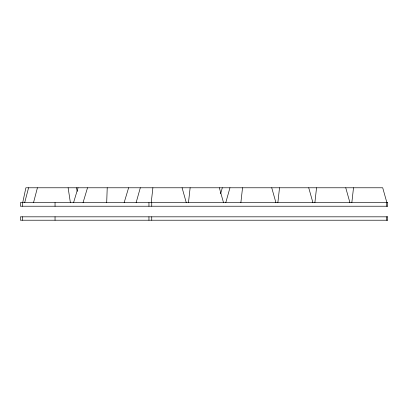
<?xml version="1.0" encoding="UTF-8"?>
<svg xmlns="http://www.w3.org/2000/svg" width="408" height="408" viewBox="0 0 408 408"><rect width="100%" height="100%" fill="white"/><g stroke="black" fill="none" stroke-linecap="round" stroke-linejoin="round"><path stroke-width="0.61" d="M106.697 202.623L107.222 187.782M151.225 202.623L152.888 187.782M188.471 202.623L190.133 187.782M240.873 202.623L242.536 187.782M277.863 202.623L279.526 187.782M314.884 202.623L316.547 187.782M351.844 202.623L353.507 187.782M22.71 202.623L25.888 187.782L382.709 187.782L386.886 202.623M24.684 202.623L28.575 187.782M33.527 202.623L37.419 187.782M136.134 202.623L140.311 187.782M220.631 193.718L222.304 187.782M225.782 202.623L229.959 187.782M73.567 202.623L78.03 187.782M83.048 202.623L87.516 187.782M124.149 202.623L128.612 187.782M387.6 202.623L20.4 202.623L20.4 206.224L387.6 206.224M387.6 216.826L20.4 216.826L20.4 220.218L387.6 220.218M345.749 187.782L349.926 202.623M308.728 187.782L312.905 202.623M271.738 187.782L275.915 202.623M219.336 187.782L223.513 202.623M182.09 187.782L186.267 202.623M76.362 187.782L77.296 191.347M68.131 187.782L70.38 202.623M387.442 202.623L387.442 206.224M387.442 216.826L387.442 220.218M386.335 202.623L386.335 206.224M386.335 216.826L386.335 220.218M151.74 202.623L151.74 206.224M151.74 216.826L151.74 220.218M148.951 202.623L148.951 206.224M148.951 216.826L148.951 220.218M55.044 202.623L55.044 206.224M55.044 216.826L55.044 220.218M22.522 202.623L22.522 206.224M22.522 216.826L22.522 220.218"/></g></svg>
